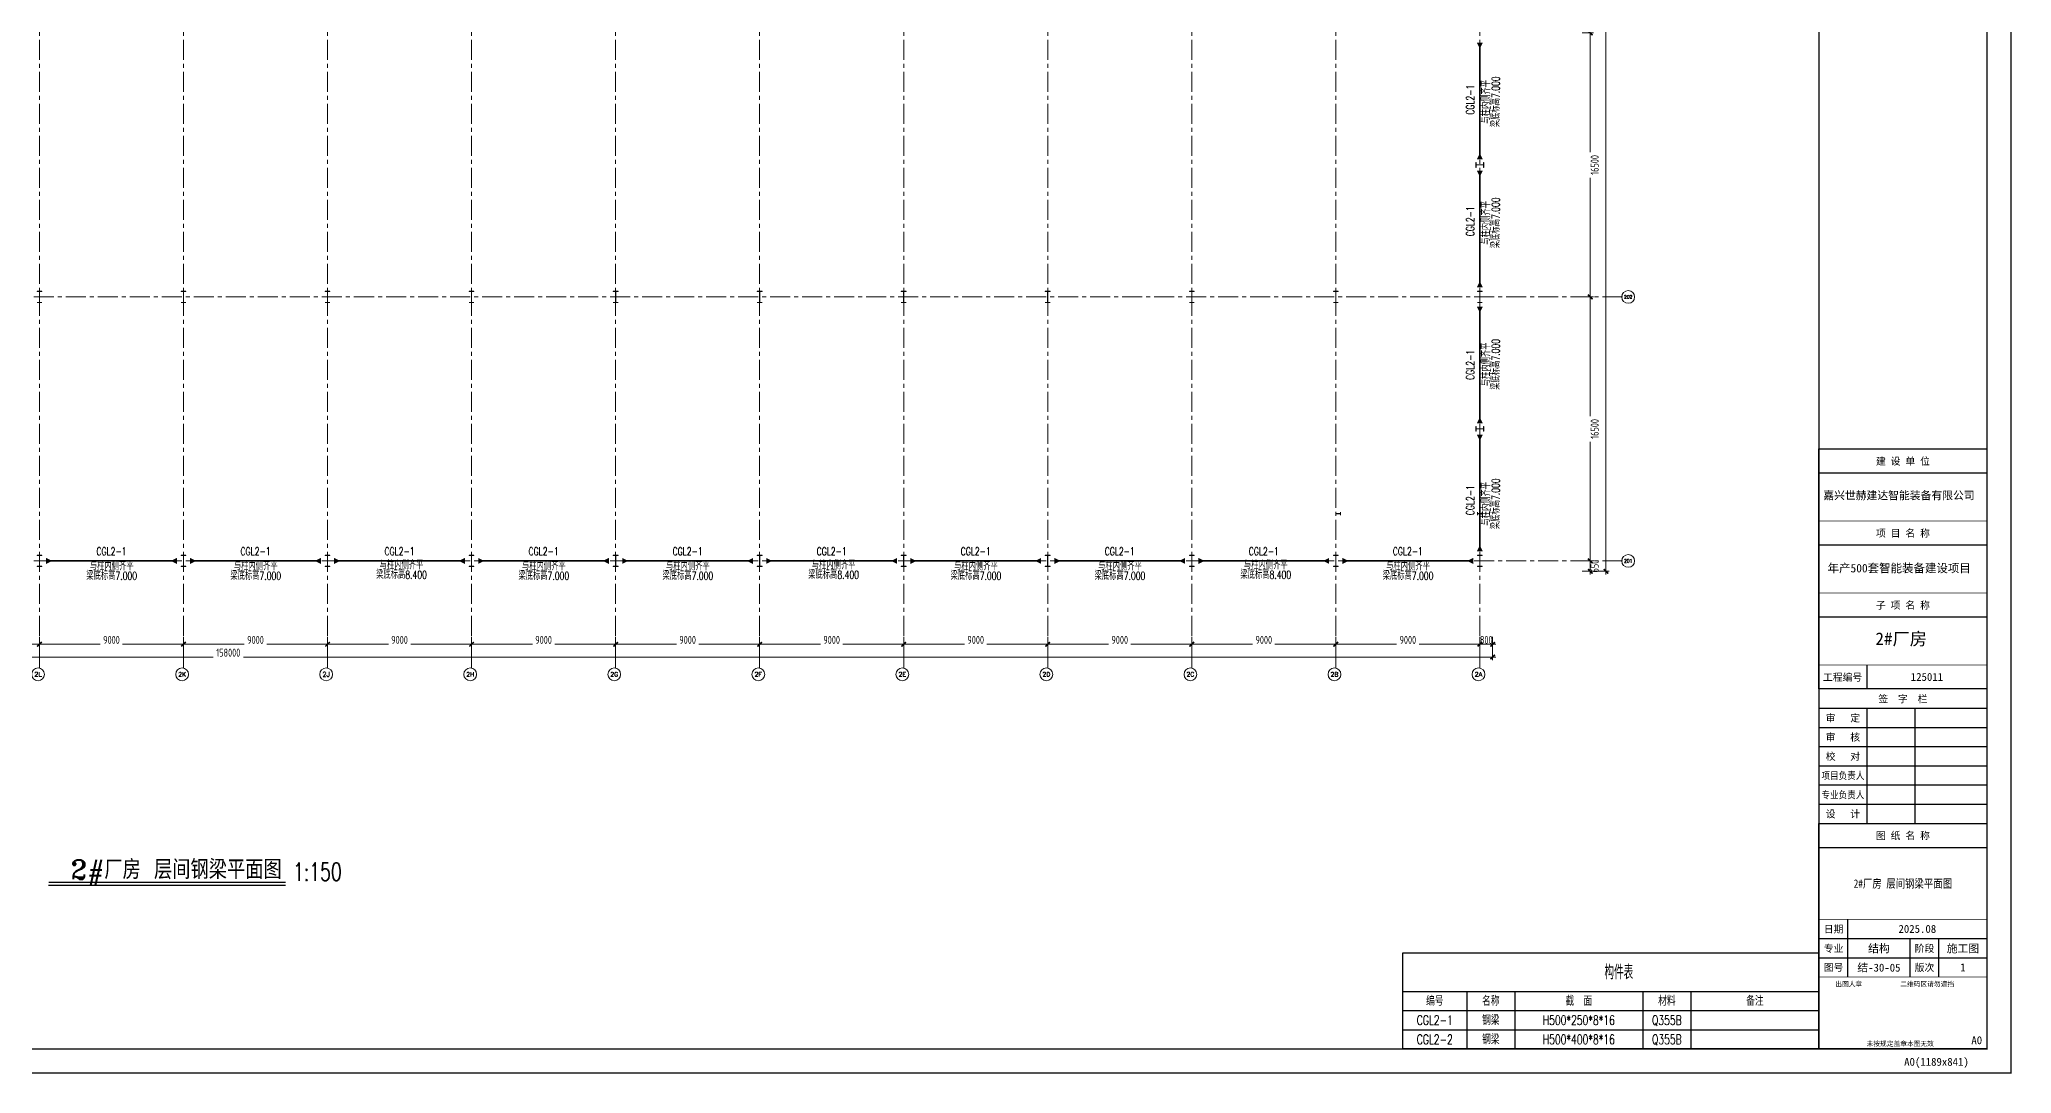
# Model space of a CAD drawing. Extents: x -1201378 to 2367219, y -619313 to 244905.
# Drawn here: x 726242 to 849464, y -96140 to -31504 of the extents above; entities that cross this region are included whole.
import ezdxf
from ezdxf.enums import TextEntityAlignment as Align

# ---------------------------------------------------------------- set-up
doc = ezdxf.new("R2010")
doc.units = 0
doc.header["$LTSCALE"] = 1000
doc.linetypes.add('CENTER', pattern=[2, 1.25, -0.25, 0.25, -0.25])
doc.layers.get('0').update_dxf_attribs({"linetype": 'CONTINUOUS'})
doc.layers.get('Defpoints').update_dxf_attribs({"linetype": 'CONTINUOUS'})
for name, color, linetype in [('0-cxFrame', 155, 'CONTINUOUS'), ('S-TEXT', 21, 'CONTINUOUS'), ('TAB', 7, 'CONTINUOUS'), ('TEXT', 7, 'CONTINUOUS'), ('建-文字', 7, 'CONTINUOUS')]:
    doc.layers.add(name, color=color, linetype=linetype)
for name, color, linetype, lineweight in [('0-cxText', 131, 'CONTINUOUS', 25), ('S-axis', 111, 'CONTINUOUS', 0), ('S-bea', 40, 'CONTINUOUS', 0), ('S-col', 2, 'CONTINUOUS', 0), ('S-dote', 5, 'CENTER', 0), ('THIN', 7, 'CONTINUOUS', 0), ('梁', 4, 'CONTINUOUS', 18)]:
    doc.layers.add(name, color=color, linetype=linetype, lineweight=lineweight)
doc.styles.add('_TCH_AXIS', font='COMPLEX', dxfattribs={"bigfont": 'GBCBIG'})
doc.styles.add('cx_biaoti', font='')
doc.styles.add('cx_tuming', font='simhei.ttf')
doc.styles.add('cx_tuqian1', font='')
doc.styles.add('SS1', font='tj-romans1.shx', dxfattribs={"width": 0.7, "bigfont": 'tj-hztxt1.shx'})
doc.styles.add('TKZ1', font='tjromant.shx', dxfattribs={"width": 0.7, "bigfont": 'tjhts.shx'})
doc.styles.add('TSSD_Dimension', font='tssdeng.shx', dxfattribs={"width": 0.7, "bigfont": 'hztxt.shx'})
doc.styles.add('TSSD_Norm', font='tj-romans1.shx', dxfattribs={"bigfont": 'tj-hztxt.shx'})
doc.styles.add('TSSD_Rein', font='tj-romans1.shx', dxfattribs={"width": 0.7, "bigfont": 'tj-hztxt.shx'})
doc.styles.add('黑体', font='simhei.ttf', dxfattribs={"width": 0.8})
doc.styles.get('cx_biaoti').set_extended_font_data('SimSun')
doc.styles.get('cx_tuqian1').set_extended_font_data('SimSun')
doc.dimstyles.new('TSSD_200_200', dxfattribs={"dimtxt": 500, "dimasz": 200, "dimexe": 200, "dimexo": 500, "dimgap": 200, "dimtad": 1, "dimdec": 0, "dimzin": 0, "dimdsep": 46, "dimtxsty": 'TSSD_Dimension', "dimblk": 'ARCHTICK', "dimcen": 0, "dimdle": 200, "dimclrt": 7, "dimadec": 0, "dimazin": 0, "dimtfac": 1, "dimtdec": 0, "dimtix": 1, "dimtmove": 2, "dimatfit": 3, "dimfxl": 1, "dimtolj": 1, "dimtzin": 0, "dimarcsym": 0})

# ---------------------------------------------------------------- blocks, each defined once
blk = doc.blocks.new('_ArchTick')
at = {"color": 0, "linetype": 'ByBlock', "const_width": 0.5}
blk.add_lwpolyline([(-0.71, -0.71), (0.71, 0.71)], dxfattribs=at)
blk = doc.blocks.new('*D73')
at = {"layer": 'Defpoints', "color": 0, "transparency": 16777216}
for p in [(-182758, -268348), (-173758, -268348), (-173758, -269308)]:
    blk.add_point(p, dxfattribs=at)
at = {"layer": 'S-axis', "color": 0, "lineweight": -2, "transparency": 16777216}
for p, q in [((-182958, -269308), (-178957, -269308)), ((-182758, -268848), (-182758, -269508)), ((-173558, -269308), (-177560, -269308)), ((-173758, -268848), (-173758, -269508))]:
    blk.add_line(p, q, dxfattribs=at)
at = {"layer": 'S-axis', "color": 0, "lineweight": -2, "transparency": 16777216, "xscale": 200, "yscale": 200, "zscale": 200, "rotation": 180}
blk.add_blockref('_ArchTick', (-182758, -269308), dxfattribs=at)
at = {"layer": 'S-axis', "color": 0, "lineweight": -2, "transparency": 16777216, "xscale": 200, "yscale": 200, "zscale": 200}
blk.add_blockref('_ArchTick', (-173758, -269308), dxfattribs=at)
at = {"layer": 'S-axis', "color": 7, "transparency": 16777216, "insert": (-178258, -269033), "char_height": 500, "attachment_point": 5, "style": 'TSSD_Dimension'}
blk.add_mtext('\\A1;9000', dxfattribs=at)
blk = doc.blocks.new('*D74')
at = {"layer": 'Defpoints', "color": 0, "transparency": 16777216}
for p in [(-173758, -268348), (-164758, -268348), (-164758, -269308)]:
    blk.add_point(p, dxfattribs=at)
at = {"layer": 'S-axis', "color": 0, "lineweight": -2, "transparency": 16777216}
for p, q in [((-173958, -269308), (-169957, -269308)), ((-173758, -268848), (-173758, -269508)), ((-164558, -269308), (-168560, -269308)), ((-164758, -268848), (-164758, -269508))]:
    blk.add_line(p, q, dxfattribs=at)
at = {"layer": 'S-axis', "color": 0, "lineweight": -2, "transparency": 16777216, "xscale": 200, "yscale": 200, "zscale": 200, "rotation": 180}
blk.add_blockref('_ArchTick', (-173758, -269308), dxfattribs=at)
at = {"layer": 'S-axis', "color": 0, "lineweight": -2, "transparency": 16777216, "xscale": 200, "yscale": 200, "zscale": 200}
blk.add_blockref('_ArchTick', (-164758, -269308), dxfattribs=at)
at = {"layer": 'S-axis', "color": 7, "transparency": 16777216, "insert": (-169258, -269033), "char_height": 500, "attachment_point": 5, "style": 'TSSD_Dimension'}
blk.add_mtext('\\A1;9000', dxfattribs=at)
blk = doc.blocks.new('*D75')
at = {"layer": 'Defpoints', "color": 0, "transparency": 16777216}
for p in [(-164758, -268348), (-155758, -268348), (-155758, -269308)]:
    blk.add_point(p, dxfattribs=at)
at = {"layer": 'S-axis', "color": 0, "lineweight": -2, "transparency": 16777216}
for p, q in [((-164958, -269308), (-160957, -269308)), ((-164758, -268848), (-164758, -269508)), ((-155558, -269308), (-159560, -269308)), ((-155758, -268848), (-155758, -269508))]:
    blk.add_line(p, q, dxfattribs=at)
at = {"layer": 'S-axis', "color": 0, "lineweight": -2, "transparency": 16777216, "xscale": 200, "yscale": 200, "zscale": 200, "rotation": 180}
blk.add_blockref('_ArchTick', (-164758, -269308), dxfattribs=at)
at = {"layer": 'S-axis', "color": 0, "lineweight": -2, "transparency": 16777216, "xscale": 200, "yscale": 200, "zscale": 200}
blk.add_blockref('_ArchTick', (-155758, -269308), dxfattribs=at)
at = {"layer": 'S-axis', "color": 7, "transparency": 16777216, "insert": (-160258, -269033), "char_height": 500, "attachment_point": 5, "style": 'TSSD_Dimension'}
blk.add_mtext('\\A1;9000', dxfattribs=at)
blk = doc.blocks.new('*D76')
at = {"layer": 'Defpoints', "color": 0, "transparency": 16777216}
for p in [(-155758, -268348), (-146758, -268348), (-146758, -269308)]:
    blk.add_point(p, dxfattribs=at)
at = {"layer": 'S-axis', "color": 0, "lineweight": -2, "transparency": 16777216}
for p, q in [((-155958, -269308), (-151957, -269308)), ((-155758, -268848), (-155758, -269508)), ((-146558, -269308), (-150560, -269308)), ((-146758, -268848), (-146758, -269508))]:
    blk.add_line(p, q, dxfattribs=at)
at = {"layer": 'S-axis', "color": 0, "lineweight": -2, "transparency": 16777216, "xscale": 200, "yscale": 200, "zscale": 200, "rotation": 180}
blk.add_blockref('_ArchTick', (-155758, -269308), dxfattribs=at)
at = {"layer": 'S-axis', "color": 0, "lineweight": -2, "transparency": 16777216, "xscale": 200, "yscale": 200, "zscale": 200}
blk.add_blockref('_ArchTick', (-146758, -269308), dxfattribs=at)
at = {"layer": 'S-axis', "color": 7, "transparency": 16777216, "insert": (-151258, -269033), "char_height": 500, "attachment_point": 5, "style": 'TSSD_Dimension'}
blk.add_mtext('\\A1;9000', dxfattribs=at)
blk = doc.blocks.new('*D77')
at = {"layer": 'Defpoints', "color": 0, "transparency": 16777216}
for p in [(-146758, -268348), (-137758, -268348), (-137758, -269308)]:
    blk.add_point(p, dxfattribs=at)
at = {"layer": 'S-axis', "color": 0, "lineweight": -2, "transparency": 16777216}
for p, q in [((-146958, -269308), (-142957, -269308)), ((-146758, -268848), (-146758, -269508)), ((-137558, -269308), (-141560, -269308)), ((-137758, -268848), (-137758, -269508))]:
    blk.add_line(p, q, dxfattribs=at)
at = {"layer": 'S-axis', "color": 0, "lineweight": -2, "transparency": 16777216, "xscale": 200, "yscale": 200, "zscale": 200, "rotation": 180}
blk.add_blockref('_ArchTick', (-146758, -269308), dxfattribs=at)
at = {"layer": 'S-axis', "color": 0, "lineweight": -2, "transparency": 16777216, "xscale": 200, "yscale": 200, "zscale": 200}
blk.add_blockref('_ArchTick', (-137758, -269308), dxfattribs=at)
at = {"layer": 'S-axis', "color": 7, "transparency": 16777216, "insert": (-142258, -269033), "char_height": 500, "attachment_point": 5, "style": 'TSSD_Dimension'}
blk.add_mtext('\\A1;9000', dxfattribs=at)
blk = doc.blocks.new('*D78')
at = {"layer": 'Defpoints', "color": 0, "transparency": 16777216}
for p in [(-137758, -268348), (-128758, -268348), (-128758, -269308)]:
    blk.add_point(p, dxfattribs=at)
at = {"layer": 'S-axis', "color": 0, "lineweight": -2, "transparency": 16777216}
for p, q in [((-137958, -269308), (-133957, -269308)), ((-137758, -268848), (-137758, -269508)), ((-128558, -269308), (-132560, -269308)), ((-128758, -268848), (-128758, -269508))]:
    blk.add_line(p, q, dxfattribs=at)
at = {"layer": 'S-axis', "color": 0, "lineweight": -2, "transparency": 16777216, "xscale": 200, "yscale": 200, "zscale": 200, "rotation": 180}
blk.add_blockref('_ArchTick', (-137758, -269308), dxfattribs=at)
at = {"layer": 'S-axis', "color": 0, "lineweight": -2, "transparency": 16777216, "xscale": 200, "yscale": 200, "zscale": 200}
blk.add_blockref('_ArchTick', (-128758, -269308), dxfattribs=at)
at = {"layer": 'S-axis', "color": 7, "transparency": 16777216, "insert": (-133258, -269033), "char_height": 500, "attachment_point": 5, "style": 'TSSD_Dimension'}
blk.add_mtext('\\A1;9000', dxfattribs=at)
blk = doc.blocks.new('*D79')
at = {"layer": 'Defpoints', "color": 0, "transparency": 16777216}
for p in [(-128758, -268348), (-119758, -268348), (-119758, -269308)]:
    blk.add_point(p, dxfattribs=at)
at = {"layer": 'S-axis', "color": 0, "lineweight": -2, "transparency": 16777216}
for p, q in [((-128958, -269308), (-124957, -269308)), ((-128758, -268848), (-128758, -269508)), ((-119558, -269308), (-123560, -269308)), ((-119758, -268848), (-119758, -269508))]:
    blk.add_line(p, q, dxfattribs=at)
at = {"layer": 'S-axis', "color": 0, "lineweight": -2, "transparency": 16777216, "xscale": 200, "yscale": 200, "zscale": 200, "rotation": 180}
blk.add_blockref('_ArchTick', (-128758, -269308), dxfattribs=at)
at = {"layer": 'S-axis', "color": 0, "lineweight": -2, "transparency": 16777216, "xscale": 200, "yscale": 200, "zscale": 200}
blk.add_blockref('_ArchTick', (-119758, -269308), dxfattribs=at)
at = {"layer": 'S-axis', "color": 7, "transparency": 16777216, "insert": (-124258, -269033), "char_height": 500, "attachment_point": 5, "style": 'TSSD_Dimension'}
blk.add_mtext('\\A1;9000', dxfattribs=at)
blk = doc.blocks.new('*D80')
at = {"layer": 'Defpoints', "color": 0, "transparency": 16777216}
for p in [(-119758, -268348), (-110758, -268348), (-110758, -269308)]:
    blk.add_point(p, dxfattribs=at)
at = {"layer": 'S-axis', "color": 0, "lineweight": -2, "transparency": 16777216}
for p, q in [((-119958, -269308), (-115957, -269308)), ((-119758, -268848), (-119758, -269508)), ((-110558, -269308), (-114560, -269308)), ((-110758, -268848), (-110758, -269508))]:
    blk.add_line(p, q, dxfattribs=at)
at = {"layer": 'S-axis', "color": 0, "lineweight": -2, "transparency": 16777216, "xscale": 200, "yscale": 200, "zscale": 200, "rotation": 180}
blk.add_blockref('_ArchTick', (-119758, -269308), dxfattribs=at)
at = {"layer": 'S-axis', "color": 0, "lineweight": -2, "transparency": 16777216, "xscale": 200, "yscale": 200, "zscale": 200}
blk.add_blockref('_ArchTick', (-110758, -269308), dxfattribs=at)
at = {"layer": 'S-axis', "color": 7, "transparency": 16777216, "insert": (-115258, -269033), "char_height": 500, "attachment_point": 5, "style": 'TSSD_Dimension'}
blk.add_mtext('\\A1;9000', dxfattribs=at)
blk = doc.blocks.new('*D81')
at = {"layer": 'Defpoints', "color": 0, "transparency": 16777216}
for p in [(-110758, -268348), (-101758, -268348), (-101758, -269308)]:
    blk.add_point(p, dxfattribs=at)
at = {"layer": 'S-axis', "color": 0, "lineweight": -2, "transparency": 16777216}
for p, q in [((-110958, -269308), (-106957, -269308)), ((-110758, -268848), (-110758, -269508)), ((-101558, -269308), (-105560, -269308)), ((-101758, -268848), (-101758, -269508))]:
    blk.add_line(p, q, dxfattribs=at)
at = {"layer": 'S-axis', "color": 0, "lineweight": -2, "transparency": 16777216, "xscale": 200, "yscale": 200, "zscale": 200, "rotation": 180}
blk.add_blockref('_ArchTick', (-110758, -269308), dxfattribs=at)
at = {"layer": 'S-axis', "color": 0, "lineweight": -2, "transparency": 16777216, "xscale": 200, "yscale": 200, "zscale": 200}
blk.add_blockref('_ArchTick', (-101758, -269308), dxfattribs=at)
at = {"layer": 'S-axis', "color": 7, "transparency": 16777216, "insert": (-106258, -269033), "char_height": 500, "attachment_point": 5, "style": 'TSSD_Dimension'}
blk.add_mtext('\\A1;9000', dxfattribs=at)
blk = doc.blocks.new('*D82')
at = {"layer": 'Defpoints', "color": 0, "transparency": 16777216}
for p in [(-101758, -268348), (-92758, -268348), (-92758, -269308)]:
    blk.add_point(p, dxfattribs=at)
at = {"layer": 'S-axis', "color": 0, "lineweight": -2, "transparency": 16777216}
for p, q in [((-101958, -269308), (-97957, -269308)), ((-101758, -268848), (-101758, -269508)), ((-92558, -269308), (-96560, -269308)), ((-92758, -268848), (-92758, -269508))]:
    blk.add_line(p, q, dxfattribs=at)
at = {"layer": 'S-axis', "color": 0, "lineweight": -2, "transparency": 16777216, "xscale": 200, "yscale": 200, "zscale": 200, "rotation": 180}
blk.add_blockref('_ArchTick', (-101758, -269308), dxfattribs=at)
at = {"layer": 'S-axis', "color": 0, "lineweight": -2, "transparency": 16777216, "xscale": 200, "yscale": 200, "zscale": 200}
blk.add_blockref('_ArchTick', (-92758, -269308), dxfattribs=at)
at = {"layer": 'S-axis', "color": 7, "transparency": 16777216, "insert": (-97258, -269033), "char_height": 500, "attachment_point": 5, "style": 'TSSD_Dimension'}
blk.add_mtext('\\A1;9000', dxfattribs=at)
blk = doc.blocks.new('*D83')
at = {"layer": 'Defpoints', "color": 0, "transparency": 16777216}
for p in [(-92758, -268348), (-83758, -268348), (-83758, -269308)]:
    blk.add_point(p, dxfattribs=at)
at = {"layer": 'S-axis', "color": 0, "lineweight": -2, "transparency": 16777216}
for p, q in [((-92958, -269308), (-88957, -269308)), ((-92758, -268848), (-92758, -269508)), ((-83558, -269308), (-87560, -269308)), ((-83758, -268848), (-83758, -269508))]:
    blk.add_line(p, q, dxfattribs=at)
at = {"layer": 'S-axis', "color": 0, "lineweight": -2, "transparency": 16777216, "xscale": 200, "yscale": 200, "zscale": 200, "rotation": 180}
blk.add_blockref('_ArchTick', (-92758, -269308), dxfattribs=at)
at = {"layer": 'S-axis', "color": 0, "lineweight": -2, "transparency": 16777216, "xscale": 200, "yscale": 200, "zscale": 200}
blk.add_blockref('_ArchTick', (-83758, -269308), dxfattribs=at)
at = {"layer": 'S-axis', "color": 7, "transparency": 16777216, "insert": (-88258, -269033), "char_height": 500, "attachment_point": 5, "style": 'TSSD_Dimension'}
blk.add_mtext('\\A1;9000', dxfattribs=at)
blk = doc.blocks.new('*D84')
at = {"layer": 'Defpoints', "color": 0, "transparency": 16777216}
for p in [(-83758, -268348), (-82958, -268348), (-82958, -269308)]:
    blk.add_point(p, dxfattribs=at)
at = {"layer": 'S-axis', "color": 0, "lineweight": -2, "transparency": 16777216}
for p, q in [((-83958, -269308), (-82758, -269308)), ((-83758, -268848), (-83758, -269508)), ((-82958, -268848), (-82958, -269508))]:
    blk.add_line(p, q, dxfattribs=at)
at = {"layer": 'S-axis', "color": 0, "lineweight": -2, "transparency": 16777216, "xscale": 200, "yscale": 200, "zscale": 200, "rotation": 180}
blk.add_blockref('_ArchTick', (-83758, -269308), dxfattribs=at)
at = {"layer": 'S-axis', "color": 0, "lineweight": -2, "transparency": 16777216, "xscale": 200, "yscale": 200, "zscale": 200}
blk.add_blockref('_ArchTick', (-82958, -269308), dxfattribs=at)
at = {"layer": 'S-axis', "color": 7, "transparency": 16777216, "insert": (-83358, -269033), "char_height": 500, "attachment_point": 5, "style": 'TSSD_Dimension'}
blk.add_mtext('\\A1;800', dxfattribs=at)
blk = doc.blocks.new('*D89')
at = {"layer": 'Defpoints', "color": 0, "transparency": 16777216}
for p in [(-77874, -231098), (-77874, -247598), (-76858, -247598)]:
    blk.add_point(p, dxfattribs=at)
at = {"layer": 'S-axis', "color": 0, "lineweight": -2, "transparency": 16777216}
for p, q in [((-77374, -231098), (-76658, -231098)), ((-76858, -230898), (-76858, -238542)), ((-76858, -247798), (-76858, -240154)), ((-77374, -247598), (-76658, -247598))]:
    blk.add_line(p, q, dxfattribs=at)
at = {"layer": 'S-axis', "color": 0, "lineweight": -2, "transparency": 16777216, "xscale": 200, "yscale": 200, "zscale": 200}
for p, rotation in [((-76858, -231098), 90), ((-76858, -247598), 270)]:
    blk.add_blockref('_ArchTick', p, dxfattribs=dict(at, rotation=rotation))
at = {"layer": 'S-axis', "color": 7, "transparency": 16777216, "insert": (-76583, -239348), "char_height": 500, "attachment_point": 5, "rotation": 90, "style": 'TSSD_Dimension'}
blk.add_mtext('\\A1;16500', dxfattribs=at)
blk = doc.blocks.new('*D90')
at = {"layer": 'Defpoints', "color": 0, "transparency": 16777216}
for p in [(-77874, -247598), (-77874, -264098), (-76858, -264098)]:
    blk.add_point(p, dxfattribs=at)
at = {"layer": 'S-axis', "color": 0, "lineweight": -2, "transparency": 16777216}
for p, q in [((-77374, -247598), (-76658, -247598)), ((-76858, -247398), (-76858, -255042)), ((-76858, -264298), (-76858, -256654)), ((-77374, -264098), (-76658, -264098))]:
    blk.add_line(p, q, dxfattribs=at)
at = {"layer": 'S-axis', "color": 0, "lineweight": -2, "transparency": 16777216, "xscale": 200, "yscale": 200, "zscale": 200}
for p, rotation in [((-76858, -247598), 90), ((-76858, -264098), 270)]:
    blk.add_blockref('_ArchTick', p, dxfattribs=dict(at, rotation=rotation))
at = {"layer": 'S-axis', "color": 7, "transparency": 16777216, "insert": (-76583, -255848), "char_height": 500, "attachment_point": 5, "rotation": 90, "style": 'TSSD_Dimension'}
blk.add_mtext('\\A1;16500', dxfattribs=at)
blk = doc.blocks.new('*D91')
at = {"layer": 'Defpoints', "color": 0, "transparency": 16777216}
for p in [(-77874, -264098), (-77874, -264748), (-76858, -264748)]:
    blk.add_point(p, dxfattribs=at)
at = {"layer": 'S-axis', "color": 0, "lineweight": -2, "transparency": 16777216}
for p, q in [((-77374, -264098), (-76658, -264098)), ((-77374, -264748), (-76658, -264748)), ((-76858, -263898), (-76858, -264948))]:
    blk.add_line(p, q, dxfattribs=at)
at = {"layer": 'S-axis', "color": 0, "lineweight": -2, "transparency": 16777216, "xscale": 200, "yscale": 200, "zscale": 200}
for p, rotation in [((-76858, -264098), 90), ((-76858, -264748), 270)]:
    blk.add_blockref('_ArchTick', p, dxfattribs=dict(at, rotation=rotation))
at = {"layer": 'S-axis', "color": 7, "transparency": 16777216, "insert": (-76583, -264423), "char_height": 500, "attachment_point": 5, "rotation": 90, "style": 'TSSD_Dimension'}
blk.add_mtext('\\A1;650', dxfattribs=at)
blk = doc.blocks.new('*D92')
at = {"layer": 'Defpoints', "color": 0, "transparency": 16777216}
for p in [(-240958, -268448), (-82958, -268448), (-82958, -270108)]:
    blk.add_point(p, dxfattribs=at)
at = {"layer": 'S-axis', "color": 0, "lineweight": -2, "transparency": 16777216}
for p, q in [((-240958, -268948), (-240958, -270308)), ((-82958, -268948), (-82958, -270308)), ((-241158, -270108), (-162899, -270108)), ((-82758, -270108), (-161018, -270108))]:
    blk.add_line(p, q, dxfattribs=at)
at = {"layer": 'S-axis', "color": 0, "lineweight": -2, "transparency": 16777216, "xscale": 200, "yscale": 200, "zscale": 200, "rotation": 180}
blk.add_blockref('_ArchTick', (-240958, -270108), dxfattribs=at)
at = {"layer": 'S-axis', "color": 0, "lineweight": -2, "transparency": 16777216, "xscale": 200, "yscale": 200, "zscale": 200}
blk.add_blockref('_ArchTick', (-82958, -270108), dxfattribs=at)
at = {"layer": 'S-axis', "color": 7, "transparency": 16777216, "insert": (-161958, -269833), "char_height": 500, "attachment_point": 5, "style": 'TSSD_Dimension'}
blk.add_mtext('\\A1;158000', dxfattribs=at)
blk = doc.blocks.new('*D113')
at = {"layer": 'Defpoints', "color": 0, "transparency": 16777216}
for p in [(-77774, -180948), (-77774, -264748), (-75879, -264748)]:
    blk.add_point(p, dxfattribs=at)
at = {"layer": 'S-axis', "color": 0, "lineweight": -2, "transparency": 16777216}
for p, q in [((-77274, -180948), (-75679, -180948)), ((-75879, -180748), (-75879, -222015)), ((-75879, -264948), (-75879, -223681)), ((-77274, -264748), (-75679, -264748))]:
    blk.add_line(p, q, dxfattribs=at)
at = {"layer": 'S-axis', "color": 0, "lineweight": -2, "transparency": 16777216, "xscale": 200, "yscale": 200, "zscale": 200}
for p, rotation in [((-75879, -180948), 90), ((-75879, -264748), 270)]:
    blk.add_blockref('_ArchTick', p, dxfattribs=dict(at, rotation=rotation))
at = {"layer": 'S-axis', "color": 7, "transparency": 16777216, "insert": (-75604, -222848), "char_height": 500, "attachment_point": 5, "rotation": 90, "style": 'TSSD_Dimension'}
blk.add_mtext('\\A1;83800', dxfattribs=at)
blk = doc.blocks.new('nt66')
at = {"layer": 'S-col'}
blk.add_lwpolyline([(-195790, 766820), (-195490, 766820), (-195490, 766808), (-195636, 766808), (-195636, 766132), (-195490, 766132), (-195490, 766120), (-195790, 766120), (-195790, 766132), (-195644, 766132), (-195644, 766808), (-195790, 766808)], close=True, dxfattribs=at)
blk = doc.blocks.new('33333')
for p in [(-23214, -109900), (-14214, -109900), (-5214, -109900), (3786, -109900), (12786, -109900), (21786, -109900), (30786, -109900), (39786, -109900), (48786, -109900), (57786, -109900), (66786, -109900), (-23214, -126400), (-14214, -126400), (-5214, -126400), (3786, -126400), (12786, -126400), (21786, -126400), (30786, -126400), (39786, -126400), (48786, -126400), (57786, -126400), (66786, -126400)]:
    blk.add_blockref('nt66', p)
blk = doc.blocks.new('zjcx_lan_qianzi(Dragon)')
for p, q in [((-7000, 4800), (0, 4800)), ((-5000, 4800), (-5000, 0)), ((-3000, 4800), (-3000, 0)), ((-7000, 4000), (0, 4000)), ((-7000, 3200), (0, 3200)), ((-7000, 2400), (0, 2400)), ((-7000, 1600), (0, 1600)), ((-7000, 800), (0, 800))]:
    blk.add_line(p, q)
at = {"const_width": 30}
blk.add_lwpolyline([(-7000, 5600), (0, 5600)], dxfattribs=at)
blk.add_lwpolyline([(-7000, 5600), (0, 5600), (0, 0), (-7000, 0)], close=True, dxfattribs=at)
at = {"style": 'cx_biaoti'}
for s, p in [('签  字  栏', (-3500, 5200)), ('审   定', (-6000, 4400)), ('审   核', (-6000, 3600)), ('校   对', (-6000, 2800)), ('设   计', (-6000, 400))]:
    blk.add_text(s, height=300, dxfattribs=at).set_placement(p, align=Align.MIDDLE)
at = {"style": 'cx_biaoti', "width": 0.85}
for s, p in [('项目负责人', (-6000, 2000)), ('专业负责人', (-6000, 1200))]:
    blk.add_text(s, height=300, dxfattribs=at).set_placement(p, align=Align.MIDDLE)
blk = doc.blocks.new('T-签字(Dragon)')
at = {"layer": '0-cxFrame'}
blk.add_blockref('zjcx_lan_qianzi(Dragon)', (0, 0), dxfattribs=at)
blk = doc.blocks.new('zjcx_lan_tuming(Dragon)')
for p, q in [((-7000, 8400), (0, 8400)), ((-5800, 3000), (-5800, 5400)), ((-7000, 4600), (0, 4600)), ((-3200, 3000), (-3200, 4600)), ((-2000, 3000), (-2000, 4600)), ((-7000, 3800), (0, 3800))]:
    blk.add_line(p, q)
at = {"const_width": 30}
for points in [[(-7000, 9400), (0, 9400)], [(-7000, 5400), (0, 5400)], [(-7000, 3000), (0, 3000)], [(-7000, 0), (0, 0)]]:
    blk.add_lwpolyline(points, dxfattribs=at)
blk.add_lwpolyline([(-7000, 9400), (0, 9400), (0, 0), (-7000, 0)], close=True)
at = {"style": 'cx_biaoti'}
for s, p in [('图 纸 名 称', (-3500, 8900)), ('日期', (-6388, 5000)), ('专业', (-6388, 4200)), ('阶段', (-2600, 4200)), ('图号', (-6388, 3400)), ('版次', (-2600, 3400))]:
    blk.add_text(s, height=300, dxfattribs=at).set_placement(p, align=Align.MIDDLE)
for s, p in [('出图人章', (-6316, 2607)), ('二维码区请勿遮挡', (-3609, 2607)), ('未按规定盖章本图无效', (-5013, 120))]:
    blk.add_text(s, height=200, dxfattribs=at).set_placement(p)
blk = doc.blocks.new('T-图签(Dragon)')
blk.add_blockref('zjcx_lan_tuming(Dragon)', (0, 0))
at = {"color": 3, "style": 'cx_biaoti'}
for s, p in [('2025.08', (-2900, 5000)), ('施工图', (-1000, 4200))]:
    blk.add_text(s, height=330, dxfattribs=at).set_placement(p, align=Align.MIDDLE)
blk = doc.blocks.new('zjcx_lan_xiangmu(Dragon)')
for p, q in [((-7000, 9000), (0, 9000)), ((-7000, 6000), (0, 6000)), ((-7000, 3000), (0, 3000)), ((-5000, 1000), (-5000, 0))]:
    blk.add_line(p, q)
at = {"const_width": 30}
for points in [[(-7000, 10000), (0, 10000)], [(-7000, 7000), (0, 7000)], [(-7000, 7000), (0, 7000)], [(-7000, 4000), (0, 4000)], [(-7000, 4000), (0, 4000)], [(-7000, 1000), (0, 1000)], [(-7000, 0), (0, 0)]]:
    blk.add_lwpolyline(points, dxfattribs=at)
blk.add_lwpolyline([(-7000, 10000), (0, 10000), (0, 0), (-7000, 0)], close=True)
at = {"style": 'cx_biaoti'}
for s, p in [('建 设 单 位', (-3500, 9500)), ('项 目 名 称', (-3500, 6500)), ('子 项 名 称', (-3500, 3500)), ('工程编号', (-6013, 500))]:
    blk.add_text(s, height=300, dxfattribs=at).set_placement(p, align=Align.MIDDLE)
blk = doc.blocks.new('T-项目(Dragon)')
blk.add_blockref('zjcx_lan_xiangmu(Dragon)', (0, 0))
at = {"color": 3, "style": 'cx_tuming'}
for s, height, p in [('嘉兴世赫建达智能装备有限公司', 330, (-6816, 7901)), ('年产500套智能装备建设项目 ', 350, (-6638, 4859))]:
    blk.add_text(s, height=height, dxfattribs=at).set_placement(p)
blk = doc.blocks.new('zjcx_T0(Dragon)')
at = {"layer": '0-cxFrame', "const_width": 50}
blk.add_lwpolyline([(0, 82100), (-7000, 82100), (-7000, 0), (0, 0)], close=True, dxfattribs=at)
at = {"layer": '0-cxFrame'}
for name, p in [('T-项目(Dragon)', (0, 15000)), ('T-签字(Dragon)', (0, 9400)), ('T-图签(Dragon)', (0, 0))]:
    blk.add_blockref(name, p, dxfattribs=at)
blk = doc.blocks.new('TK22.A0 L(Dragon)')
at = {"layer": '0-cxFrame', "color": 7, "const_width": 0.5}
blk.add_lwpolyline([(0, 0), (-1486, 0), (-1486, 841), (0, 841)], close=True, dxfattribs=at)
at = {"layer": '0-cxFrame', "const_width": 0.5}
for points in [[(-80, 10), (-1466, 10), (-1466, 831), (-80, 831)], [(-10, 10), (-80, 10), (-80, 831), (-10, 831)]]:
    blk.add_lwpolyline(points, close=True, dxfattribs=at)
at = {"layer": '0-cxFrame', "xscale": 0.009999999999999998, "yscale": 0.009999999999999998, "zscale": 0.009999999999999998}
blk.add_blockref('zjcx_T0(Dragon)', (-10, 10), dxfattribs=at)
at = {"style": '黑体', "flags": 4}
blk.add_attdef('图幅', text='', height=3.3, dxfattribs=at).set_placement((-40, 3), align=Align.RIGHT)
at = {"layer": '0-cxFrame', "style": '黑体'}
blk.add_text('(1189x841)', height=3.3, dxfattribs=at).set_placement((-40, 3))
at = {"layer": '0-cxText', "flags": 4}
for tag, height, style, p in [('建设单位', 3.5, 'cx_tuming', (-45, 240)), ('项目名称', 3.5, 'cx_tuming', (-45, 210)), ('子项名称', 3.5, 'cx_tuming', (-45, 180)), ('工程编号', 3.3, 'cx_tuqian1', (-35, 165)), ('图名1', 3.5, 'cx_tuming', (-45, 87)), ('图名2', 3.5, 'cx_tuming', (-45, 79)), ('图名3', 3.5, 'cx_tuming', (-45, 71)), ('出图日期', 3.3, 'cx_tuqian1', (-39, 60)), ('专业', 3.3, 'cx_tuqian1', (-55, 52)), ('图号', 3.3, 'cx_tuqian1', (-55, 44)), ('版次', 3.3, 'cx_tuqian1', (-20, 44))]:
    blk.add_attdef(tag, text='', height=height, dxfattribs=dict(at, style=style)).set_placement(p, align=Align.MIDDLE)
at = {"layer": 'Defpoints', "color": 6, "flags": 4}
for tag, height, style, p in [('tufu', 3.3, '黑体', (-12, 12)), ('dwfname', 4, 'cx_tuqian1', (-80, 3))]:
    blk.add_attdef(tag, text='', height=height, dxfattribs=dict(at, style=style)).set_placement(p, align=Align.RIGHT)
blk = doc.blocks.new('2#轴网')
at = {"layer": 'S-axis'}
for centre in [(-74489.2, -247597), (-74489.2, -264097), (-173843.4, -271187), (-164843.4, -271187), (-155843.4, -271187), (-146843.4, -271187), (-137843.4, -271187), (-128843.4, -271187), (-119843.4, -271187), (-110843.4, -271187), (-101843.4, -271187), (-92843.4, -271187), (-83843.4, -271187)]:
    blk.add_circle(centre, 400, dxfattribs=at)
at = {"layer": 'S-dote'}
for p, q in [((-173758.5, -270787), (-173758.5, -175298.2)), ((-164758.5, -270787), (-164758.5, -175298.2)), ((-155758.5, -270787), (-155758.5, -175298.2)), ((-146758.5, -270787), (-146758.5, -175298.2)), ((-137758.5, -270787), (-137758.5, -175298.2)), ((-128758.5, -270787), (-128758.5, -175298.2)), ((-119758.5, -270787), (-119758.5, -175298.2)), ((-110758.5, -270787), (-110758.5, -175298.2)), ((-101758.5, -270787), (-101758.5, -175298.2)), ((-92758.5, -270787), (-92758.5, -175298.2)), ((-83758.5, -270787), (-83758.5, -175298.2)), ((-74854.3, -247598.2), (-251154.3, -247598.2)), ((-74854.3, -264098.2), (-251154.3, -264098.2))]:
    blk.add_line(p, q, dxfattribs=at)
at = {"layer": 'S-axis', "style": '_TCH_AXIS'}
for s, height, p, p2 in [('202', 202.97, (-74750.1, -247698.5), (-74228.2, -247698.5)), ('201', 220.59, (-74746.5, -264207.3), (-74231.8, -264207.3)), ('2L', 288.12, (-174083.5, -271331.1), (-173603.3, -271331.1)), ('2K', 265.5, (-165089.9, -271319.8), (-164596.8, -271319.8)), ('2J', 314.07, (-156075.2, -271344.1), (-155611.5, -271344.1)), ('2H', 260.31, (-147091.3, -271317.2), (-146595.5, -271317.2)), ('2G', 270.86, (-138088.4, -271322.5), (-137598.3, -271322.5)), ('2F', 282.17, (-129085.2, -271328.1), (-128601.5, -271328.1)), ('2E', 282.17, (-120085.2, -271328.1), (-119601.5, -271328.1)), ('2D', 276.42, (-111086.9, -271325.3), (-110599.9, -271325.3)), ('2C', 288.12, (-102083.5, -271331.1), (-101603.3, -271331.1)), ('2B', 276.42, (-93086.9, -271325.3), (-92599.9, -271325.3)), ('2A', 270.86, (-84088.4, -271322.5), (-83598.3, -271322.5))]:
    blk.add_text(s, height=height, dxfattribs=at).set_placement(p, p2, align=Align.FIT)
at = {"layer": 'S-axis'}
for base, p1, p2, angle, picture, middle in [((-75878.8, -264748.2), (-77774.3, -180948.2), (-77774.3, -264748.2), 270, '*D113', (-75603.8, -222848.2)), ((-76858.5, -247598.2), (-77874.3, -231098.2), (-77874.3, -247598.2), 270, '*D89', (-76583.5, -239348.2)), ((-76858.5, -264098.2), (-77874.3, -247598.2), (-77874.3, -264098.2), 270, '*D90', (-76583.5, -255848.2)), ((-76858.5, -264748.2), (-77874.3, -264098.2), (-77874.3, -264748.2), 270, '*D91', (-76583.5, -264423.2)), ((-82958.5, -270108.2), (-240958.5, -268448.2), (-82958.5, -268448.2), 0, '*D92', (-161958.5, -269833.2)), ((-173758.5, -269308.2), (-182758.5, -268348.2), (-173758.5, -268348.2), 0, '*D73', (-178258.5, -269033.2)), ((-164758.5, -269308.2), (-173758.5, -268348.2), (-164758.5, -268348.2), 0, '*D74', (-169258.5, -269033.2)), ((-155758.5, -269308.2), (-164758.5, -268348.2), (-155758.5, -268348.2), 0, '*D75', (-160258.5, -269033.2)), ((-146758.5, -269308.2), (-155758.5, -268348.2), (-146758.5, -268348.2), 0, '*D76', (-151258.5, -269033.2)), ((-137758.5, -269308.2), (-146758.5, -268348.2), (-137758.5, -268348.2), 0, '*D77', (-142258.5, -269033.2)), ((-128758.5, -269308.2), (-137758.5, -268348.2), (-128758.5, -268348.2), 0, '*D78', (-133258.5, -269033.2)), ((-119758.5, -269308.2), (-128758.5, -268348.2), (-119758.5, -268348.2), 0, '*D79', (-124258.5, -269033.2)), ((-110758.5, -269308.2), (-119758.5, -268348.2), (-110758.5, -268348.2), 0, '*D80', (-115258.5, -269033.2)), ((-101758.5, -269308.2), (-110758.5, -268348.2), (-101758.5, -268348.2), 0, '*D81', (-106258.5, -269033.2)), ((-92758.5, -269308.2), (-101758.5, -268348.2), (-92758.5, -268348.2), 0, '*D82', (-97258.5, -269033.2)), ((-83758.5, -269308.2), (-92758.5, -268348.2), (-83758.5, -268348.2), 0, '*D83', (-88258.5, -269033.2)), ((-82958.5, -269308.2), (-83758.5, -268348.2), (-82958.5, -268348.2), 0, '*D84', (-83358.5, -269033.2))]:
    dim = blk.add_linear_dim(base=base, p1=p1, p2=p2, angle=angle, dimstyle='TSSD_200_200', dxfattribs=at)
    dim.commit()
    dim.dimension.update_dxf_attribs({"geometry": picture, "text_midpoint": middle, "dimtype": 161})

msp = doc.modelspace()

# ---------------------------------------------------------------- linework, layer by layer
at = {"layer": 'S-bea'}
for points in [[(816241.5, -31698.2, 375, 0, 0), (816241.5, -32073.2, 375, 0, 0)], [(816241.3, -38998.2, 375, 0, 0), (816241.3, -38623.2, 375, 0, 0)], [(816241.3, -39698.2, 375, 0, 0), (816241.3, -40073.2, 375, 0, 0)], [(816241.5, -46998.2, 375, 0, 0), (816241.5, -46623.2, 375, 0, 0)], [(816241.5, -48198.2, 375, 0, 0), (816241.5, -48573.2, 375, 0, 0)], [(816241.3, -55498.2, 375, 0, 0), (816241.3, -55123.2, 375, 0, 0)], [(816241.3, -56198.2, 375, 0, 0), (816241.3, -56573.2, 375, 0, 0)], [(726656.5, -64098.2, 375, 0, 0), (727031.5, -64098.2, 375, 0, 0)], [(734826.5, -64098.2, 375, 0, 0), (734451.5, -64098.2, 375, 0, 0)], [(735656.5, -64098.2, 375, 0, 0), (736031.5, -64098.2, 375, 0, 0)], [(743826.5, -64098.2, 375, 0, 0), (743451.5, -64098.2, 375, 0, 0)], [(744656.5, -64098.2, 375, 0, 0), (745031.5, -64098.2, 375, 0, 0)], [(752826.5, -64098.2, 375, 0, 0), (752451.5, -64098.2, 375, 0, 0)], [(753656.5, -64098.2, 375, 0, 0), (754031.5, -64098.2, 375, 0, 0)], [(761826.5, -64098.2, 375, 0, 0), (761451.5, -64098.2, 375, 0, 0)], [(762656.5, -64098.2, 375, 0, 0), (763031.5, -64098.2, 375, 0, 0)], [(770826.5, -64098.2, 375, 0, 0), (770451.5, -64098.2, 375, 0, 0)], [(771656.5, -64098.2, 375, 0, 0), (772031.5, -64098.2, 375, 0, 0)], [(779826.5, -64098.2, 375, 0, 0), (779451.5, -64098.2, 375, 0, 0)], [(780656.5, -64098.2, 375, 0, 0), (781031.5, -64098.2, 375, 0, 0)], [(788826.5, -64098.2, 375, 0, 0), (788451.5, -64098.2, 375, 0, 0)], [(789656.5, -64098.2, 375, 0, 0), (790031.5, -64098.2, 375, 0, 0)], [(797826.5, -64098.2, 375, 0, 0), (797451.5, -64098.2, 375, 0, 0)], [(798656.5, -64098.2, 375, 0, 0), (799031.5, -64098.2, 375, 0, 0)], [(806826.5, -64098.2, 375, 0, 0), (806451.5, -64098.2, 375, 0, 0)], [(807656.5, -64098.2, 375, 0, 0), (808031.5, -64098.2, 375, 0, 0)], [(815826.5, -64098.2, 375, 0, 0), (815451.5, -64098.2, 375, 0, 0)], [(816241.5, -63498.2, 375, 0, 0), (816241.5, -63123.2, 375, 0, 0)]]:
    msp.add_lwpolyline(points, format="xyseb", dxfattribs=at)
at = {"layer": 'S-col'}
for points in [[(816491.5, -39498.2), (816491.5, -39198.2), (816479.5, -39198.2), (816479.5, -39344.2), (816003.5, -39344.2), (816003.5, -39198.2), (815991.5, -39198.2), (815991.5, -39498.2), (816003.5, -39498.2), (816003.5, -39352.2), (816479.5, -39352.2), (816479.5, -39498.2)], [(816491.5, -55998.2), (816491.5, -55698.2), (816479.5, -55698.2), (816479.5, -55844.2), (816003.5, -55844.2), (816003.5, -55698.2), (815991.5, -55698.2), (815991.5, -55998.2), (816003.5, -55998.2), (816003.5, -55852.2), (816479.5, -55852.2), (816479.5, -55998.2)], [(807241.5, -61248.2), (807241.5, -61048.2), (807253.5, -61048.2), (807253.5, -61144.2), (807529.5, -61144.2), (807529.5, -61048.2), (807541.5, -61048.2), (807541.5, -61248.2), (807529.5, -61248.2), (807529.5, -61152.2), (807253.5, -61152.2), (807253.5, -61248.2)], [(816091.5, -61248.2), (816091.5, -61048.2), (816103.5, -61048.2), (816103.5, -61144.2), (816379.5, -61144.2), (816379.5, -61048.2), (816391.5, -61048.2), (816391.5, -61248.2), (816379.5, -61248.2), (816379.5, -61152.2), (816103.5, -61152.2), (816103.5, -61248.2)]]:
    msp.add_lwpolyline(points, close=True, dxfattribs=at)
at = {"layer": 'S-TEXT'}
msp.add_line((726809.9, -84365.9), (741614.2, -84365.9), dxfattribs=at)
at = {"layer": 'S-TEXT', "const_width": 90}
msp.add_lwpolyline([(726809.9, -84185.9), (741619.7, -84185.9)], dxfattribs=at)
at = {"layer": 'TAB'}
for p, q in [((811426.9, -91002.2), (837426.9, -91002.2)), ((815426.9, -91002.2), (815426.9, -94602.2)), ((818426.9, -91002.2), (818426.9, -94602.2)), ((826426.9, -91002.2), (826426.9, -94602.2)), ((829426.9, -91002.2), (829426.9, -94602.2)), ((811426.9, -92202.2), (837426.9, -92202.2)), ((811426.9, -93402.2), (837426.9, -93402.2))]:
    msp.add_line(p, q, dxfattribs=at)
msp.add_lwpolyline([(811426.9, -88602.2), (837426.9, -88602.2), (837426.9, -94602.2), (811426.9, -94602.2)], close=True, dxfattribs=at)
at = {"layer": '梁', "linetype": 'Continuous', "const_width": 100}
for points in [[(816241.5, -31698.2), (816241.5, -38998.2)], [(816241.5, -39698.2), (816241.5, -46998.2)], [(816241.5, -48198.2), (816241.5, -55498.2)], [(816241.5, -56198.2), (816241.5, -63498.2)], [(726656.5, -64098.2), (734826.5, -64098.2)], [(735656.5, -64098.2), (743826.5, -64098.2)], [(744656.5, -64098.2), (752826.5, -64098.2)], [(753656.5, -64098.2), (761826.5, -64098.2)], [(762656.5, -64098.2), (770826.5, -64098.2)], [(771656.5, -64098.2), (779826.5, -64098.2)], [(780656.5, -64098.2), (788826.5, -64098.2)], [(789656.5, -64098.2), (797826.5, -64098.2)], [(798656.5, -64098.2), (806826.5, -64098.2)], [(807656.5, -64098.2), (815826.5, -64098.2)]]:
    msp.add_lwpolyline(points, dxfattribs=at)

# ---------------------------------------------------------------- block references
at = {"layer": '0-cxFrame'}
ref = msp.add_blockref('TK22.A0 L(Dragon)', (849426.9, -96102.2), dxfattribs=dict(at, xscale=150, yscale=150, zscale=150))
ref.add_attrib('图名2', '2#厂房 层间钢梁平面图', dxfattribs={"layer": '0-cxText', "height": 525, "style": 'cx_tuming', "width": 0.8}).set_placement((842676.9, -84252.2), align=Align.MIDDLE)
ref.add_attrib('工程编号', '125011', dxfattribs={"layer": '0-cxText', "height": 495, "style": 'cx_tuqian1'}).set_placement((844176.9, -71352.2), align=Align.MIDDLE)
ref.add_attrib('图号', '结-30-05', dxfattribs={"layer": '0-cxText', "height": 495, "style": 'cx_tuqian1'}).set_placement((841176.9, -89502.2), align=Align.MIDDLE)
ref.add_attrib('版次', '1', dxfattribs={"layer": '0-cxText', "height": 495, "style": 'cx_tuqian1'}).set_placement((846426.9, -89502.2), align=Align.MIDDLE)
ref.add_attrib('专业', '结构', dxfattribs={"layer": '0-cxText', "height": 495, "style": 'cx_tuqian1'}).set_placement((841176.9, -88302.2), align=Align.MIDDLE)
ref.add_attrib('图幅', 'A0', dxfattribs={"layer": '0', "height": 495, "style": '黑体'}).set_placement((843426.9, -95652.2), align=Align.RIGHT)
ref.add_attrib('tufu', 'A0', dxfattribs={"layer": 'Defpoints', "color": 6, "height": 495, "style": '黑体'}).set_placement((847626.9, -94302.2), align=Align.RIGHT)
at = {"layer": 'S-axis'}
msp.add_blockref('2#轴网', (900000, 200000), dxfattribs=at)
at = {"layer": 'S-col'}
msp.add_blockref('33333', (945095.7, -704168.2), dxfattribs=at)

# ---------------------------------------------------------------- texts
at = {"layer": 'S-TEXT', "style": 'TKZ1'}
msp.add_text('2#厂房 层间钢梁平面图', height=1200, dxfattribs=at).set_placement((741379.4, -83984.9), align=Align.RIGHT)
at = {"layer": 'S-TEXT', "style": 'SS1', "width": 0.7}
msp.add_text('1:150', height=1125, dxfattribs=at).set_placement((743608.8, -83528.5), align=Align.MIDDLE)
at = {"layer": 'TEXT', "style": 'TSSD_Norm', "width": 0.7}
for s, height, p in [('构件表', 900, (824926.9, -89802.2)), ('编号', 600, (813426.9, -91602.2)), ('名称', 600, (816926.9, -91602.2)), ('截  面', 600, (822426.9, -91602.2)), ('材料', 600, (827926.9, -91602.2)), ('备注', 600, (833426.9, -91602.2)), ('CGL2-1', 600, (813426.9, -92802.2)), ('钢梁', 600, (816926.9, -92802.2)), ('钢梁', 600, (816926.9, -94002.2)), ('H500*250*8*16', 600, (822426.9, -92802.2)), ('Q355B', 600, (827926.9, -92802.2)), ('CGL2-2', 600, (813426.9, -94002.2)), ('H500*400*8*16', 600, (822426.9, -94002.2)), ('Q355B', 600, (827926.9, -94002.2))]:
    msp.add_text(s, height=height, dxfattribs=at).set_placement(p, align=Align.MIDDLE_CENTER)
at = {"layer": 'THIN', "style": 'TSSD_Rein', "width": 0.7}
for s, p in [('CGL2-1', (816041.5, -35270.6)), ('与柱内侧齐平', (817034.9, -35400.8)), ('梁底标高7.000', (817631.6, -35400.8)), ('梁底标高7.000', (817631.6, -42967)), ('CGL2-1', (816041.5, -42870.4)), ('与柱内侧齐平', (817034.9, -42967)), ('梁底标高7.000', (817631.6, -51813.1)), ('CGL2-1', (816041.5, -51845.5)), ('与柱内侧齐平', (817034.9, -51813.1)), ('CGL2-1', (816041.5, -60303.2)), ('与柱内侧齐平', (817034.9, -60527.1)), ('梁底标高7.000', (817631.6, -60527.1))]:
    msp.add_text(s, height=500, rotation=90, dxfattribs=at).set_placement(p, align=Align.BOTTOM_CENTER)
for s, p in [('CGL2-1', (730741.5, -63898.2)), ('CGL2-1', (730741.5, -63898.2)), ('CGL2-1', (739741.5, -63898.2)), ('CGL2-1', (739741.5, -63898.2)), ('CGL2-1', (748741.5, -63898.2)), ('与柱内侧齐平', (748865.3, -64765.7)), ('CGL2-1', (757741.5, -63898.2)), ('CGL2-1', (766741.5, -63898.2)), ('CGL2-1', (775741.5, -63898.2)), ('与柱内侧齐平', (775865.3, -64765.7)), ('CGL2-1', (784741.5, -63898.2)), ('CGL2-1', (793741.5, -63898.2)), ('CGL2-1', (802741.5, -63898.2)), ('与柱内侧齐平', (802865.3, -64765.7)), ('CGL2-1', (811741.5, -63898.2)), ('梁底标高7.000', (730755.9, -65429.6)), ('与柱内侧齐平', (730755.9, -64832.9)), ('梁底标高7.000', (739755.9, -65429.6)), ('与柱内侧齐平', (739755.9, -64832.9)), ('梁底标高8.400', (748865.3, -65362.3)), ('梁底标高7.000', (757755.9, -65429.6)), ('与柱内侧齐平', (757755.9, -64832.9)), ('梁底标高7.000', (766755.9, -65429.6)), ('与柱内侧齐平', (766755.9, -64832.9)), ('梁底标高8.400', (775865.3, -65362.3)), ('梁底标高7.000', (784755.9, -65429.6)), ('与柱内侧齐平', (784755.9, -64832.9)), ('梁底标高7.000', (793755.9, -65429.6)), ('与柱内侧齐平', (793755.9, -64832.9)), ('梁底标高8.400', (802865.3, -65362.3)), ('梁底标高7.000', (811755.9, -65429.6)), ('与柱内侧齐平', (811755.9, -64832.9))]:
    msp.add_text(s, height=500, dxfattribs=at).set_placement(p, align=Align.BOTTOM_CENTER)
at = {"layer": '建-文字', "style": '黑体'}
msp.add_text('2#厂房', height=788.61, dxfattribs=at).set_placement((840955.3, -69359.2))

doc.saveas('drawing.dxf')
